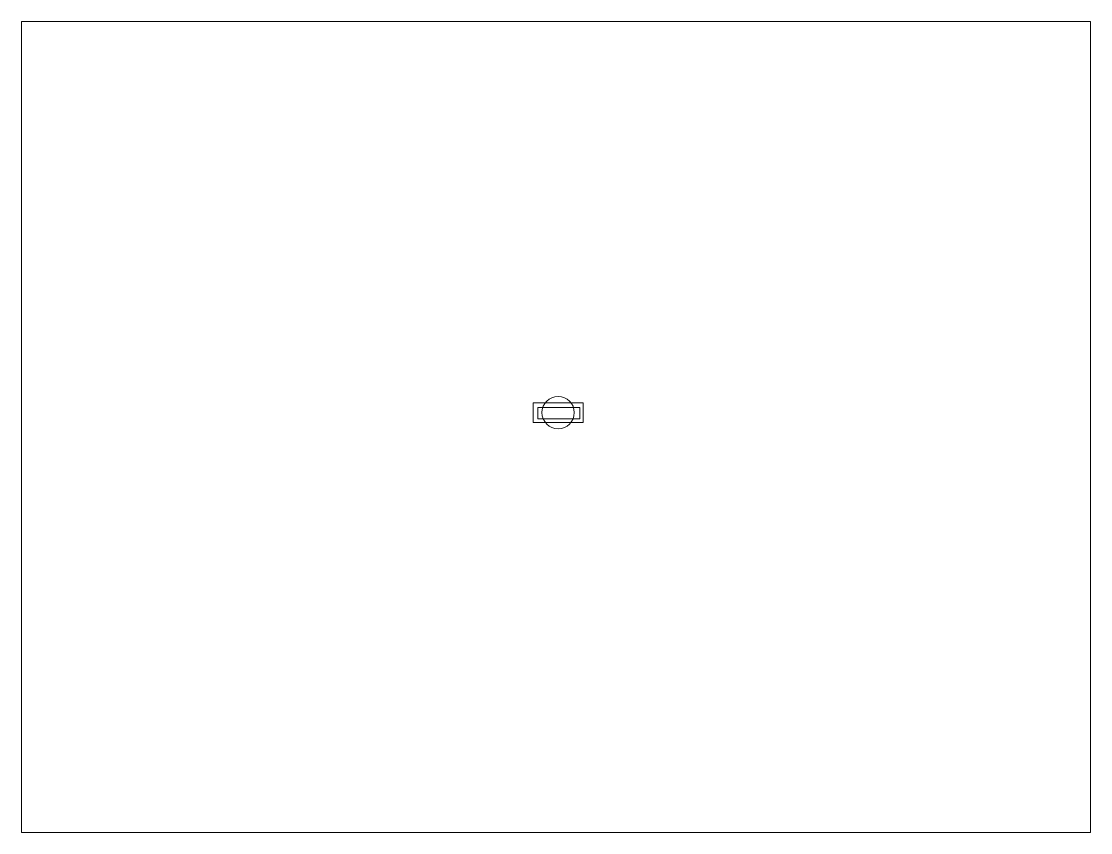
# Paper-space layout '配置1' of a CAD drawing. Header units: centimetres. Extents: x 26 to 231, y 20 to 176.
# The model-space entities are those that its viewports show. They can reach past a viewport. Long polylines and large blocks are cut down to what shows.
import ezdxf

# ---------------------------------------------------------------- set-up
doc = ezdxf.new("R2010")
doc.units = ezdxf.units.CM
doc.layers.add('標註', color=7, linetype='Continuous', lineweight=15)

msp = doc.modelspace()

# ---------------------------------------------------------------- linework, layer by layer
at = {"layer": '標註'}
for points in [[(1877.8, 960.8), (1974.1, 960.8), (1974.1, 922.9), (1877.8, 922.9)], [(1886.6, 951.5), (1967.5, 951.5), (1967.5, 929.8), (1886.6, 929.8)]]:
    msp.add_lwpolyline(points, close=True, dxfattribs=at)
msp.add_circle((1925.9, 941.8), 31.1, dxfattribs=at)

psp = doc.layouts.new('配置1')

# ---------------------------------------------------------------- viewports
at = {"layer": '0'}
psp.add_viewport(center=(128.5, 97.5), size=(205.6, 156), view_center_point=(1921.81, 914.13), view_height=1560, dxfattribs=at)

doc.saveas('drawing.dxf')
